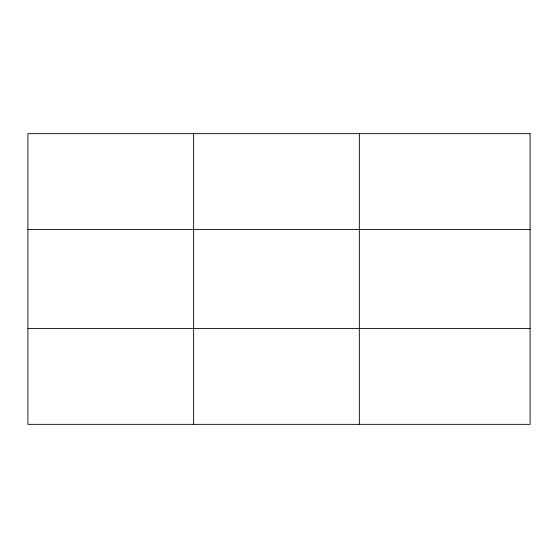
<?xml version="1.0" encoding="UTF-8"?>
<svg xmlns="http://www.w3.org/2000/svg" width="558" height="558" viewBox="0 0 558 558"><rect width="100%" height="100%" fill="white"/><g stroke="black" fill="none" stroke-linecap="round" stroke-linejoin="round"><path stroke-width="0.84" d="M193.626 424.345L193.626 133.655M359.352 424.345L359.352 133.655M27.9 229.582L530.1 229.582M27.9 328.418L530.1 328.418M530.1 133.655L530.1 424.345L27.9 424.345L27.9 133.655L530.1 133.655"/></g></svg>
